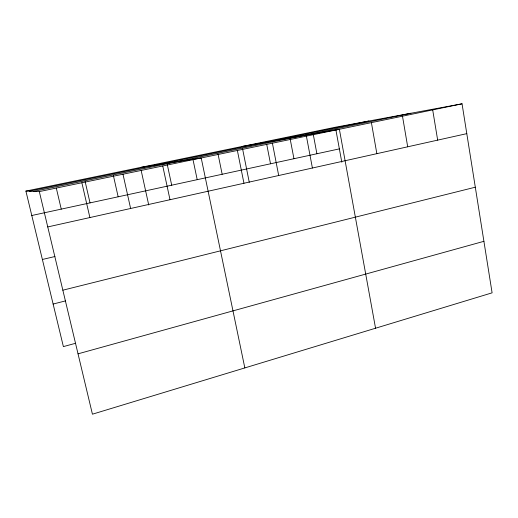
<?xml version="1.0" encoding="UTF-8"?>
<svg xmlns="http://www.w3.org/2000/svg" width="518" height="518" viewBox="0 0 518 518"><rect width="100%" height="100%" fill="white"/><g stroke="black" fill="none" stroke-linecap="round" stroke-linejoin="round"><path stroke-width="0.78" d="M78.03 353.839L483.909 241.317M75.667 343.259L63.384 346.607L25.9 191.077L335.405 127.214L462.05 103.807L492.1 292.832L92.431 414.193L39.323 191.595L25.9 191.077M53.127 304.047L65.559 300.88M62.84 290.19L475.31 187.205M42.385 259.479L54.973 256.514M47.753 226.936L466.796 133.644M31.786 215.507L339.361 148.88M39.323 191.595L462.05 103.807M29.306 191.207L368.842 121.031M33.728 191.382L410.955 113.254M242.1 146.464L339.381 129.28L375.55 328.218M140.495 167.431L201.211 157.977L244.833 367.916M56.3 188.073L61.253 209.123M85.075 181.294L90.035 202.888M81.87 182.757L89.892 217.554M113.371 175.505L118.156 196.801M122.986 174.223L130.62 208.489M141.181 170.551L148.718 204.96M167.23 164.335L171.698 185.198M162.749 165.961L170.008 199.721M192.903 159.097L197.209 179.675M218 153.891L222.17 174.268M242.566 148.796L249.262 182.284M237.367 150.466L243.952 183.255M272.41 143.188L278.697 175.524M266.764 144.574L270.525 163.792M290.177 139.005L293.946 158.722M306.403 136.13L312.399 168.02M313.241 134.22L316.886 153.749M335.832 129.532L341.796 162.205M371.4 122.636L376.851 153.671M402.486 116.181L407.692 146.801M432.692 109.907L437.665 140.132"/></g></svg>
